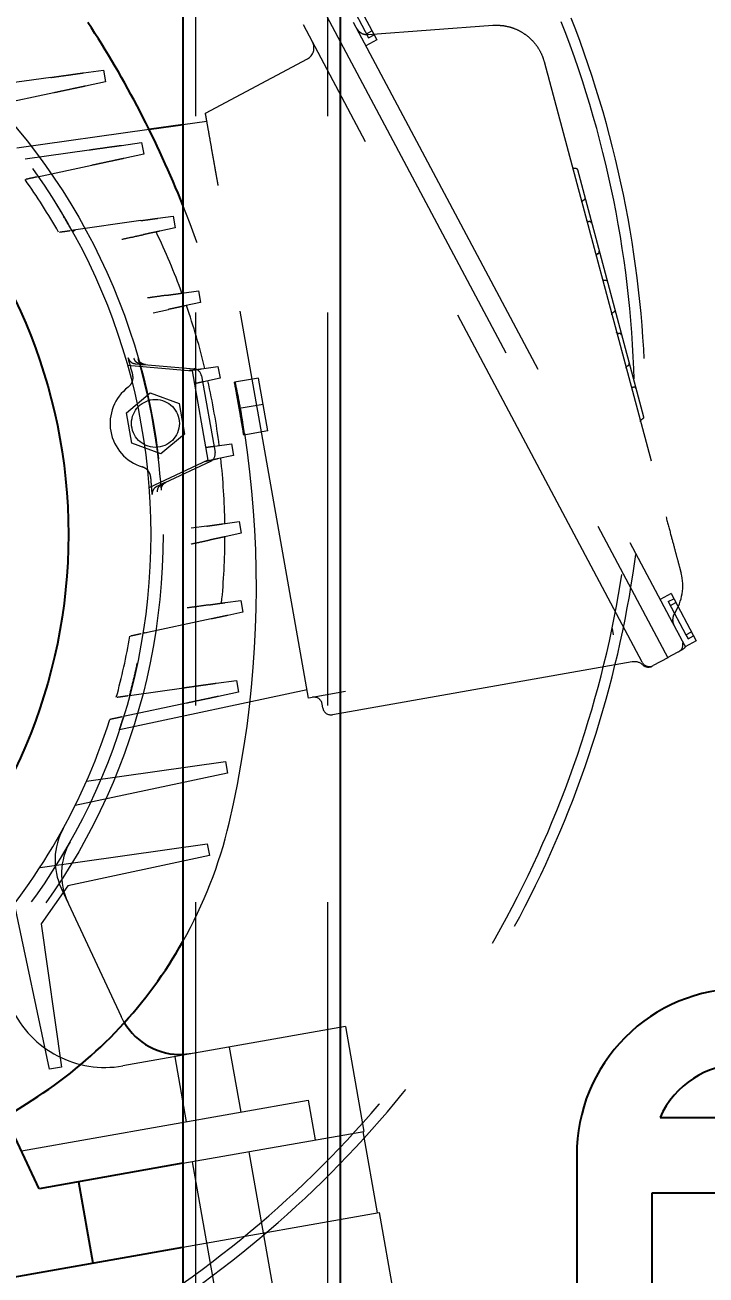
# Model space of a CAD drawing. Header units: millimetres. Extents: x 1293 to 41893, y 1011 to 26911.
# Drawn here: x 8947.2 to 9057.3, y 6809.3 to 7011.4 of the extents above; entities that cross this region are included whole.
import ezdxf

# ---------------------------------------------------------------- set-up
doc = ezdxf.new("R2010")
doc.units = ezdxf.units.MM
doc.header["$LTSCALE"] = 50
doc.linetypes.add('HIDDEN', pattern=[1.905, 1.27, -0.635])
doc.layers.add('CAPA_1', color=7, linetype='Continuous')
doc.styles.add('SLDTEXTSTYLE0', font='TXT', dxfattribs={"width": 0.75})
doc.dimstyles.new('SLDDIMSTYLE0', dxfattribs={"dimtxt": 100, "dimasz": 100, "dimexe": 0, "dimexo": 0.0625, "dimgap": 25, "dimtad": 2, "dimdec": 0, "dimlfac": 1.5, "dimrnd": 1e-09, "dimzin": 12, "dimdsep": 46, "dimtxsty": 'SLDTEXTSTYLE0', "dimsah": 1, "dimcen": 0.09, "dimadec": 0, "dimazin": 3, "dimtfac": 1, "dimtdec": 0, "dimtofl": 0, "dimtmove": 0, "dimatfit": 3, "dimfxl": 1, "dimfrac": 2, "dimtolj": 1, "dimtzin": 12, "dimarcsym": 0})

# ---------------------------------------------------------------- blocks, each defined once
blk = doc.blocks.new('_D_15')
at = {"layer": 'CAPA_1', "transparency": 16777216}
for p, q in [((6530.12, 8742.38), (6530.12, 9415.65)), ((16745.16, 6492), (16745.16, 9415.65)), ((6530.12, 9365.65), (16745.16, 9365.65))]:
    blk.add_line(p, q, dxfattribs=at)
for points in [[(6530.12, 9365.65), (6630.12, 9350.26), (6630.12, 9381.03)], [(16745.16, 9365.65), (16645.16, 9381.03), (16645.16, 9350.26)]]:
    blk.add_solid(points, dxfattribs=at)
at = {"layer": 'CAPA_1', "transparency": 16777216, "insert": (11452.92, 9494.55), "char_height": 100, "attachment_point": 1, "style": 'SLDTEXTSTYLE0'}
blk.add_mtext('15323', dxfattribs=at)

msp = doc.modelspace()

# ---------------------------------------------------------------- linework, layer by layer
at = {"color": 7, "linetype": 'Continuous', "lineweight": 25}
for p, q in [((8972.7458163, 7060.1262403), (8972.7458163, 6289.4929069)), ((8998.1458163, 7060.1262403), (8998.1458163, 6289.4929069)), ((8967.2629836, 6994.5087324), (8972.7458163, 6995.2792943)), ((8949.4875574, 6823.2915951), (8944.0706455, 6834.9082002)), ((9049.8628177, 6834.8156986), (9063.1973997, 6834.8156986)), ((9036.4165054, 6828.7290688), (9036.4165054, 6801.7044326)), ((8972.7458163, 6827.3926536), (8949.4875574, 6823.2915951)), ((8955.8559809, 6824.4145199), (8958.1712899, 6811.2837499)), ((9048.5894883, 6801.7044326), (9048.5894883, 6822.6424391)), ((9048.5894883, 6822.6424391), (9063.1973997, 6822.6424391)), ((8843.1482108, 6791.0020776), (8972.7458163, 6813.8536321))]:
    msp.add_line(p, q, dxfattribs=at)
at = {"color": 1, "linetype": 'HIDDEN', "lineweight": 18}
for p, q in [((8974.7778163, 7060.1262403), (8974.7778163, 6289.4929069)), ((8996.1138163, 7060.1262403), (8996.1138163, 6289.4929069)), ((9000.0077236, 7016.5975621), (9004.0764771, 7008.9453496)), ((8995.1108811, 7014.4468928), (9051.1344876, 6909.0818134)), ((8999.5642559, 7015.301549), (9002.7540496, 7009.3024196)), ((9046.9767352, 6908.3811906), (8992.2050528, 7011.3917431)), ((9000.2762052, 7011.8325128), (9051.8351104, 6914.8643152)), ((9002.4220831, 7009.9267579), (9003.3050307, 7010.3962294)), ((9002.7046453, 7009.8104384), (9022.8283647, 7011.3100044)), ((9004.0764771, 7008.9453496), (9002.3105819, 7008.0064065)), ((9002.7540496, 7009.3024196), (9003.6369972, 7009.7718912)), ((8956.6420228, 7003.6208024), (8959.9019011, 7004.0789484)), ((8959.9019011, 7004.0789484), (8960.2372813, 7002.1769128)), ((8976.3751203, 6997.1349763), (8992.859882, 7005.9000796)), ((8951.4088037, 7002.8853214), (8937.3246019, 7000.9059159)), ((8960.2372813, 7002.1769128), (8957.0173026, 7001.4924852)), ((9031.9972786, 7002.2387223), (9050.8399706, 6931.8535575)), ((8951.8481359, 7000.3937449), (8940.359446, 6997.9517485)), ((8945.8897022, 6991.5049136), (8967.2629836, 6994.5087324)), ((8972.7458163, 6995.2792943), (8976.6066512, 6995.8218992)), ((8962.799209, 6991.9121051), (8966.0590873, 6992.3702512)), ((8966.0590873, 6992.3702512), (8966.3944675, 6990.4682156)), ((8947.2571605, 6989.7278127), (8957.5659899, 6991.1766242)), ((8966.3944675, 6990.4682156), (8963.1744888, 6989.783788)), ((8949.2260619, 6986.8189583), (8958.0053221, 6988.6850477)), ((9036.5028687, 6987.9864645), (9047.191748, 6948.0591267)), ((8993.0453453, 6902.593432), (8978.4444112, 6985.3994439)), ((8965.9463819, 6979.7425805), (8954.6494861, 6978.1549053)), ((8968.6707719, 6980.1254685), (8971.1600658, 6980.475316)), ((8971.1600658, 6980.475316), (8971.495446, 6978.5732804)), ((8954.8698928, 6977.9921944), (8955.337998, 6978.2516694)), ((8971.495446, 6978.5732804), (8968.9840101, 6978.0394582)), ((8972.5891037, 6968.0285639), (8975.2617949, 6968.4041862)), ((8975.2617949, 6968.4041862), (8975.5971751, 6966.5021506)), ((8975.5971751, 6966.5021506), (8973.0054599, 6965.9512645)), ((8967.9081978, 6964.867808), (8970.4045706, 6965.3984284)), ((8963.7578933, 6956.3829382), (8974.2452738, 6955.4654113)), ((8965.0448448, 6956.6167548), (8965.9823659, 6956.5347323)), ((8966.4463108, 6956.4941424), (8974.5391414, 6955.7861115)), ((8974.2256892, 6955.5764809), (8973.7461188, 6955.5090817)), ((8974.2452738, 6955.4654113), (8976.7921137, 6941.0215643)), ((8975.7190658, 6955.7863613), (8978.399468, 6956.1630673)), ((8978.399468, 6956.1630673), (8978.7348482, 6954.2610317)), ((8975.7360107, 6954.6893828), (8977.9275308, 6942.2606546)), ((8978.7348482, 6954.2610317), (8976.0758248, 6953.6958388)), ((8984.9425651, 6954.3053525), (8981.0726021, 6953.6229737)), ((8986.447516, 6945.770352), (8984.9425651, 6954.3053525)), ((8963.5948281, 6948.6814348), (8967.4278864, 6951.8977527)), ((8967.4278864, 6951.8977527), (8972.1298286, 6950.1863857)), ((8972.1298286, 6950.1863857), (8972.9987124, 6945.2587008)), ((8985.6950405, 6950.0378523), (8981.8376268, 6949.3576862)), ((8964.4637119, 6943.75375), (8963.5948281, 6948.6814348)), ((8986.447516, 6945.770352), (8982.577553, 6945.0879731)), ((8969.165654, 6942.042383), (8964.4637119, 6943.75375)), ((8972.9987124, 6945.2587008), (8969.165654, 6942.042383)), ((8977.9070396, 6943.3105038), (8980.5990116, 6943.6888358)), ((8980.5990116, 6943.6888358), (8980.9343918, 6941.7868002)), ((8980.9343918, 6941.7868002), (8978.2867966, 6941.2240364)), ((8976.7921137, 6941.0215643), (8967.2510123, 6936.5724756)), ((8977.1779448, 6940.8207133), (8969.8153325, 6937.3874708)), ((8976.3379976, 6940.8098064), (8976.8116983, 6940.9104946)), ((8969.3932495, 6937.1906502), (8968.5403212, 6936.7929233)), ((8976.5803252, 6930.3739835), (8974.0530193, 6930.0187938)), ((8979.2134428, 6930.744044), (8981.8372726, 6931.1127993)), ((8982.1726528, 6929.2107637), (8979.5326742, 6928.6496189)), ((8981.8372726, 6931.1127993), (8982.1726528, 6929.2107637)), ((9051.6495955, 6919.4733269), (9049.8837003, 6918.5343838)), ((9051.6495955, 6919.4733269), (9055.718349, 6911.8211144)), ((8979.5689218, 6918.0094408), (8982.1114775, 6918.3667737)), ((8982.1114775, 6918.3667737), (8982.4468577, 6916.4647381)), ((9051.2061278, 6918.1773138), (9052.0890754, 6918.6467853)), ((9051.2061278, 6918.1773138), (9054.063955, 6912.8025227)), ((9051.5380944, 6917.5529756), (9052.421042, 6918.0224471)), ((8977.2969872, 6915.3700993), (8966.2574666, 6913.0235768)), ((8982.4468577, 6916.4647381), (8979.9880318, 6915.9420985)), ((8966.2898248, 6913.2265418), (8966.8184455, 6913.1428165)), ((9042.3497452, 6912.8231842), (9042.1702366, 6913.841228)), ((9054.063955, 6912.8025227), (9054.9469026, 6913.2719942)), ((9055.718349, 6911.8211144), (9053.9524539, 6910.8821713)), ((9054.063955, 6912.8025227), (9054.3959215, 6912.1781844)), ((9054.3959215, 6912.1781844), (9055.2788691, 6912.647656)), ((9051.1344876, 6909.0818134), (9048.7799607, 6907.8298892)), ((9053.425198, 6910.3753104), (9051.1031895, 6909.1406766)), ((9045.3818772, 6908.4370192), (8996.9068651, 6899.8895667)), ((8978.1265549, 6904.9864075), (8981.3864331, 6905.4445535)), ((8981.3864331, 6905.4445535), (8981.7218133, 6903.5425179)), ((8992.8138144, 6903.906509), (8962.4728281, 6897.4573332)), ((8964.1274198, 6903.0189574), (8972.8933357, 6904.2509265)), ((8981.7218133, 6903.5425179), (8978.5018346, 6902.8580903)), ((8999.0047697, 6903.6442393), (8993.0453453, 6902.593432)), ((8973.3326679, 6901.75935), (8963.1500143, 6899.5949602)), ((8995.3622572, 6900.9711128), (8995.2464917, 6901.6276513)), ((8961.0353147, 6899.1454669), (8960.907585, 6899.1183171)), ((8957.1611423, 6889.1817914), (8979.605181, 6892.3360954)), ((8979.605181, 6892.3360954), (8979.9405612, 6890.4340598)), ((8979.9405612, 6890.4340598), (8955.302614, 6885.1971024)), ((8949.6384836, 6875.225597), (8976.6828661, 6879.0264371)), ((8976.6828661, 6879.0264371), (8977.0182463, 6877.1244015)), ((8977.0182463, 6877.1244015), (8954.155912, 6872.2648624)), ((8954.155912, 6872.2648624), (8949.8404194, 6866.1017002)), ((8953.0653024, 6871.8641908), (8962.7379089, 6851.1212191)), ((8951.1912896, 6842.6206929), (8945.5131874, 6869.3340634)), ((8949.8404194, 6866.1017002), (8953.0933251, 6842.9560731)), ((8963.2659422, 6850.1289754), (8962.7379089, 6851.1212191)), ((8999.0238889, 6849.4915245), (8963.0345326, 6843.14563)), ((8999.0238889, 6849.4915245), (9002.0106376, 6832.5528312)), ((8971.4164449, 6844.6235873), (8973.2686922, 6834.1189713)), ((8974.2574392, 6845.1245312), (8972.7458163, 6844.9679207)), ((8982.1319619, 6835.6818049), (8980.2797147, 6846.1864209)), ((8953.0933251, 6842.9560731), (8951.1912896, 6842.6206929)), ((8946.6290502, 6829.4216836), (8992.9976741, 6837.5977231)), ((8992.9976741, 6837.5977231), (8994.1321756, 6831.1636458)), ((8972.7458163, 6827.3926536), (9002.0106376, 6832.5528312)), ((9001.813676, 6832.5181016), (9004.1289851, 6819.3873315)), ((8988.0612161, 6803.0151288), (8983.430598, 6829.2766689)), ((8974.239059, 6827.6559526), (8978.869677, 6801.3944125)), ((8972.7458163, 6813.8536321), (9004.4572543, 6819.4452142)), ((9004.4572543, 6819.4452142), (9006.7725634, 6806.3144442))]:
    msp.add_line(p, q, dxfattribs=at)
for centre, radius in [((8866.5333024, 6929.0264228), 103), ((8866.5333024, 6929.0264228), 101), ((8968.2967702, 6946.9700678), 3.8666667)]:
    msp.add_circle(centre, radius, dxfattribs=at)
at = {"color": 7, "linetype": 'Continuous', "lineweight": 25}
msp.add_circle((8866.5333024, 6929.0264228), 87.6905989, dxfattribs=at)
at = {"color": 1, "linetype": 'HIDDEN', "lineweight": 18}
for centre, radius, start, end in [((8873.0231694, 6948.9528328), 174.4617155, 300.232667295, 21.340041849), ((8872.9663865, 6949.0650934), 172.7699347, 298.525767692, 21.322999933), ((8991.9209389, 7007.6659748), 2, 298, 28), ((8866.5333024, 6929.0264228), 99, 29.564296751, 35.412106592), ((8817.9494533, 6920.4597794), 166.6666667, 346.783824005, 21.754846106), ((8866.5333024, 6929.0264228), 113, 20.191055855, 25.636636743), ((8866.5333024, 6929.0264228), 113, 13.741102563, 19.107241488), ((8866.5333024, 6929.0264228), 101.4415231, 14.795544297, 16.343852126), ((8866.5333024, 6929.0264228), 102.9650854, 3.983831584, 16.016175726), ((8974.4229337, 6954.4578519), 1.3333333, 10, 85), ((8866.5333024, 6929.0264228), 113, 7.312860556, 12.687119049), ((8968.2967702, 6946.9700678), 7.3331319, 127.041691513, 252.958308487), ((8976.6144538, 6942.0291237), 1.3333333, 295, 10), ((8866.5333024, 6929.0264228), 113, 0.892758512, 6.258897437), ((8866.5333024, 6929.0264228), 101.4415231, 3.656147874, 5.204455703), ((8866.5333024, 6929.0264228), 113, 354.363363257, 359.808944145), ((9045.5425125, 6920.7061526), 8, 326.773333217, 14.987125926), ((8866.5333024, 6929.0264228), 99, 344.587893408, 350.435703249), ((9052.2431226, 6911.2568832), 1.3333333, 298, 10), ((9045.7291736, 6906.4674037), 2, 47.343062845, 100), ((9048.1539986, 6909.0071527), 1.3333333, 208, 298), ((9047.987864, 6908.9188174), 1.3333333, 227.343062845, 298), ((8993.9334147, 6901.3961204), 1.3333333, 10, 100), ((8996.6753342, 6901.2026437), 1.3333333, 190, 280), ((8866.5333024, 6929.0264228), 99, 316.277583081, 342.416079555), ((8962.7325855, 6876.3721189), 10.6666667, 151.306079012, 205), ((8909.4598064, 6898.9689611), 72.6666667, 330.564372863, 346.783824005), ((8963.7764188, 6874.1336112), 10.6666667, 150.555686524, 205), ((8960.1403963, 6859.5590925), 16.6666667, 205, 280)]:
    msp.add_arc(centre, radius, start, end, dxfattribs=at)
at = {"color": 7, "linetype": 'Continuous', "lineweight": 25}
for centre, radius, start, end in [((8817.9494533, 6920.4597794), 166.6666667, 21.75485063, 33.216175995), ((8909.4598064, 6898.9689611), 72.6666667, 303.216175995, 330.564372863), ((9063.1973997, 6828.8508014), 26.7811711, 90, 180.260436258), ((8972.405192, 6855.6291473), 10.6666667, 211.040317277, 271.829967694), ((9063.1973997, 6828.8508014), 14.6079115, 90, 155.899819674), ((8857.966659, 6977.6102719), 166.6666667, 256.783824005, 303.216175995)]:
    msp.add_arc(centre, radius, start, end, dxfattribs=at)
at = {"color": 1, "linetype": 'HIDDEN', "lineweight": 18}
for points in [[(9000.7901275, 7010.8659654), (9000.8949298, 7010.7032254), (9001.1045344, 7010.3777452), (9001.5784739, 7010.0318279), (9002.1239707, 7009.8157015), (9002.5110871, 7009.8121928), (9002.7046453, 7009.8104384)], [(9022.8283647, 7011.3100044), (9023.2900044, 7011.3212573), (9024.2132836, 7011.3437629), (9025.5793498, 7011.074688), (9026.8798835, 7010.5917091), (9028.0772917, 7009.8874593), (9029.1369213, 7008.9891613), (9030.0216473, 7007.9205564), (9030.7260315, 7006.7195646), (9031.0091618, 7005.8404809), (9031.150727, 7005.400939)], [(9052.2345874, 6916.3225316), (9052.1484322, 6916.1659142), (9051.9761216, 6915.8526794), (9051.8887185, 6915.3187744), (9051.9271216, 6914.7791271), (9052.0701812, 6914.4514979), (9052.141711, 6914.2876833)], [(9051.8351104, 6914.8643152), (9051.9719285, 6914.6069977), (9052.2455648, 6914.0923627), (9052.6436657, 6913.3436438), (9053.0122099, 6912.650513), (9053.3364533, 6912.0406998), (9053.603738, 6911.5380105), (9053.8012686, 6911.1665094), (9053.9285406, 6910.9271456), (9053.9444828, 6910.8971628), (9053.9524539, 6910.8821713)], [(9053.9520125, 6910.8830014), (9053.8819747, 6910.7799415), (9053.7418989, 6910.5738219), (9053.530765, 6910.4414809), (9053.425198, 6910.3753104)]]:
    msp.add_open_spline(points, degree=3, dxfattribs=at)
for points, knots in [([(9031.150727, 7005.400939), (9031.1544319, 7005.3870998), (9031.1610433, 7005.3624036), (9031.2017174, 7005.2104691), (9031.2195986, 7005.1436756)], [0, 0, 0, 0, 0.5603792621, 1, 1, 1, 1]), ([(9031.2195986, 7005.1436756), (9031.2628307, 7004.9821859), (9031.351251, 7004.6518999), (9031.5594139, 7003.8743263), (9031.7812519, 7003.0456706), (9031.9261226, 7002.5045191), (9031.9972786, 7002.2387223)], [0, 0, 0, 0, 0.2731996895, 0.5587602384, 0.7832767732, 1, 1, 1, 1]), ([(8951.4088037, 7002.8853214), (8951.8583502, 7002.9485011), (8952.7856609, 7003.0788261), (8954.1110863, 7003.2651025), (8955.3247675, 7003.4356742), (8956.2714229, 7003.568718), (8956.5211761, 7003.6038185), (8956.6420228, 7003.6208024)], [0, 0, 0, 0, 0.1785607693, 0.3683295918, 0.5630137686, 0.7885577054, 1, 1, 1, 1]), ([(8957.0173026, 7001.4924852), (8956.9227705, 7001.4723918), (8956.7277534, 7001.4309397), (8955.9912092, 7001.2743824), (8954.8918209, 7001.0407001), (8953.4629972, 7000.7369943), (8952.3747633, 7000.505683), (8951.8481359, 7000.3937449)], [0, 0, 0, 0, 0.17846123522, 0.368160733, 0.56283315679, 0.78844250282, 1, 1, 1, 1]), ([(8978.4444112, 6985.3994439), (8978.3026117, 6986.2036293), (8978.0104357, 6987.8606415), (8977.580417, 6990.2993989), (8977.1762771, 6992.59139), (8976.8263668, 6994.5758298), (8976.5656227, 6996.0545835), (8976.4039752, 6996.971332), (8976.3845127, 6997.0817092), (8976.3751203, 6997.1349763)], [0, 0, 0, 0, 0.1342139828, 0.2765459413, 0.4235484258, 0.5711707234, 0.7221794456, 0.8659261984, 1, 1, 1, 1]), ([(8957.5659899, 6991.1766242), (8958.0155365, 6991.2398038), (8958.9428471, 6991.3701288), (8960.2682725, 6991.5564052), (8961.4819538, 6991.726977), (8962.4286091, 6991.8600207), (8962.6783623, 6991.8951212), (8962.799209, 6991.9121051)], [0, 0, 0, 0, 0.1785607693, 0.3683295918, 0.5630137686, 0.7885577054, 1, 1, 1, 1]), ([(8963.1744888, 6989.783788), (8963.0799567, 6989.7636946), (8962.8849396, 6989.7222424), (8962.1483955, 6989.5656851), (8961.0490071, 6989.3320029), (8959.6201835, 6989.0282971), (8958.5319495, 6988.7969858), (8958.0053221, 6988.6850477)], [0, 0, 0, 0, 0.17846123522, 0.368160733, 0.56283315679, 0.78844250282, 1, 1, 1, 1]), ([(9035.6864781, 6988.4580526), (9035.702661, 6988.416713), (9035.7348224, 6988.334556), (9035.8282712, 6988.2559499), (9035.9221102, 6988.219639), (9035.994858, 6988.2079038), (9036.0434221, 6988.2133922), (9036.0663555, 6988.2159839)], [0, 0, 0, 0, 0.3085299524, 0.6131640974, 0.7566459529, 0.885081107, 1, 1, 1, 1]), ([(9036.0663555, 6988.2159839), (9036.0716761, 6988.2169889), (9036.0811696, 6988.2187822), (9036.0905501, 6988.221197), (9036.0946734, 6988.2222585)], [0, 0, 0, 0, 0.5604370799, 1, 1, 1, 1]), ([(9036.0946734, 6988.2222585), (9036.0999262, 6988.2235961), (9036.1093143, 6988.2259866), (9036.118809, 6988.2277544), (9036.1229914, 6988.2285331)], [0, 0, 0, 0, 0.5595073742, 1, 1, 1, 1]), ([(9036.1229914, 6988.2285331), (9036.1526707, 6988.231315), (9036.2165974, 6988.2373069), (9036.3084917, 6988.2125708), (9036.4324034, 6988.1424266), (9036.4735276, 6988.0514057), (9036.5028687, 6987.9864645)], [0, 0, 0, 0, 0.1486428929, 0.3201629685, 0.5149524084, 1, 1, 1, 1]), ([(8949.1018478, 6986.7925558), (8948.7915217, 6986.7265939), (8948.2048486, 6986.6018927), (8947.616856, 6986.476911), (8947.3398874, 6986.4180396)], [0, 0, 0, 0, 0.528959137, 1, 1, 1, 1]), ([(8954.7700679, 6978.171852), (8954.3271735, 6978.9546869), (8953.5362873, 6980.3526121), (8952.6959402, 6981.7213001), (8952.3261855, 6982.3235261)], [0, 0, 0, 0, 0.5599976435, 1, 1, 1, 1]), ([(9037.4842277, 6983.0317046), (9037.4547954, 6983.0210878), (9037.3913947, 6982.9982179), (9037.3144887, 6982.9307764), (9037.2569956, 6982.8397775), (9037.2299773, 6982.7320241), (9037.2423265, 6982.6594171), (9037.2484337, 6982.6235093)], [0, 0, 0, 0, 0.14675418489, 0.31612574581, 0.51024776164, 0.75779325401, 1, 1, 1, 1]), ([(9037.7200218, 6983.4398999), (9037.7267634, 6983.3936271), (9037.7401572, 6983.3016962), (9037.6918996, 6983.180853), (9037.6199146, 6983.1010308), (9037.5556718, 6983.0558661), (9037.5071605, 6983.0394602), (9037.4842277, 6983.0317046)], [0, 0, 0, 0, 0.31012021737, 0.61612079744, 0.75889571436, 0.88602239309, 1, 1, 1, 1]), ([(8965.9463819, 6979.7425805), (8966.2970319, 6979.7918611), (8966.9994161, 6979.8905748), (8967.811871, 6980.0047579), (8968.4152477, 6980.089557), (8968.5855166, 6980.1134867), (8968.6707719, 6980.1254685)], [0, 0, 0, 0, 0.2494209951, 0.4996131959, 0.7494510715, 1, 1, 1, 1]), ([(9038.4082986, 6979.5799219), (9038.3774985, 6979.574414), (9038.3111516, 6979.5625494), (9038.2108373, 6979.5825475), (9038.1155699, 6979.6326512), (9038.0383306, 6979.7124939), (9038.0127528, 6979.7815595), (9038.0001033, 6979.8157159)], [0, 0, 0, 0, 0.1467541849, 0.3161257458, 0.5102477616, 0.757793254, 1, 1, 1, 1]), ([(8952.7646849, 6977.8900138), (8953.1168394, 6977.9395059), (8953.7039729, 6978.0220221), (8954.2900082, 6978.104384), (8954.5245477, 6978.1373464)], [0, 0, 0, 0, 0.59978601565, 1, 1, 1, 1]), ([(8968.9840101, 6978.0394582), (8968.9002249, 6978.0216491), (8968.7323987, 6977.9859766), (8968.1400338, 6977.8600655), (8967.3418195, 6977.6903998), (8966.651346, 6977.5436352), (8966.3052504, 6977.4700703)], [0, 0, 0, 0, 0.2494385377, 0.4996390243, 0.7491971099, 1, 1, 1, 1]), ([(9038.8164939, 6979.3441279), (9038.7992155, 6979.3875799), (9038.7648882, 6979.4739067), (9038.6627104, 6979.5544771), (9038.5604734, 6979.5876587), (9038.4822583, 6979.5946862), (9038.4320389, 6979.5846611), (9038.4082986, 6979.5799219)], [0, 0, 0, 0, 0.3101202174, 0.6161207974, 0.7588957144, 0.8860223931, 1, 1, 1, 1]), ([(8962.8894411, 6976.7440176), (8963.5271662, 6976.8795702), (8964.6659609, 6977.1216285), (8965.8043564, 6977.363602), (8966.3052504, 6977.4700703)], [0, 0, 0, 0, 0.5600000323, 1, 1, 1, 1]), ([(9039.7978529, 6974.389368), (9039.7684206, 6974.3787511), (9039.7050198, 6974.3558812), (9039.6281138, 6974.2884398), (9039.5706208, 6974.1974408), (9039.5436025, 6974.0896875), (9039.5559516, 6974.0170804), (9039.5620589, 6973.9811727)], [0, 0, 0, 0, 0.1467541849, 0.3161257458, 0.5102477616, 0.757793254, 1, 1, 1, 1]), ([(9039.7978529, 6974.389368), (9039.8272852, 6974.3999848), (9039.890686, 6974.4228547), (9039.967592, 6974.4902962), (9040.025085, 6974.5812951), (9040.0521033, 6974.6890485), (9040.0397542, 6974.7616555), (9040.0336469, 6974.7975633)], [0, 0, 0, 0, 0.1467541849, 0.3161257458, 0.5102477616, 0.757793254, 1, 1, 1, 1]), ([(9040.5309541, 6970.3619527), (9040.5482325, 6970.3185007), (9040.5825598, 6970.2321739), (9040.6847375, 6970.1516034), (9040.7869746, 6970.1184219), (9040.8651896, 6970.1113944), (9040.9154091, 6970.1214195), (9040.9391494, 6970.1261587)], [0, 0, 0, 0, 0.31012021737, 0.61612079743, 0.75889571436, 0.88602239309, 1, 1, 1, 1]), ([(9040.9391494, 6970.1261587), (9040.9699494, 6970.1316665), (9041.0362964, 6970.1435311), (9041.1366107, 6970.123533), (9041.2318781, 6970.0734294), (9041.3091174, 6969.9935866), (9041.3346952, 6969.924521), (9041.3473447, 6969.8903646)], [0, 0, 0, 0, 0.1467541849, 0.3161257458, 0.5102477616, 0.757793254, 1, 1, 1, 1]), ([(8970.0292554, 6967.6688007), (8969.4703897, 6967.5902573), (8968.4724152, 6967.4500011), (8967.4741946, 6967.3097103), (8967.0349775, 6967.2479824)], [0, 0, 0, 0, 0.5599999862, 1, 1, 1, 1]), ([(8970.0292554, 6967.6688007), (8970.368603, 6967.7164929), (8971.0483546, 6967.8120258), (8971.8353892, 6967.9226363), (8972.4214236, 6968.004998), (8972.5873251, 6968.028314), (8972.6704604, 6968.0399979)], [0, 0, 0, 0, 0.24941475797, 0.49960579793, 0.74924654584, 1, 1, 1, 1]), ([(8973.0054599, 6965.9512645), (8972.9238973, 6965.9339279), (8972.7605184, 6965.8992006), (8972.1848951, 6965.7768481), (8971.4099626, 6965.6121311), (8970.7403117, 6965.4697924), (8970.4045706, 6965.3984284)], [0, 0, 0, 0, 0.2494195303, 0.4996154343, 0.7491235544, 1, 1, 1, 1]), ([(9042.0929096, 6964.5274094), (9042.086168, 6964.5736822), (9042.0727742, 6964.6656131), (9042.1210319, 6964.7864564), (9042.1930169, 6964.8662786), (9042.2572596, 6964.9114432), (9042.3057709, 6964.9278492), (9042.3287037, 6964.9356047)], [0, 0, 0, 0, 0.3101202174, 0.6161207974, 0.7588957144, 0.8860223931, 1, 1, 1, 1]), ([(9042.5644977, 6965.3438), (9042.5712393, 6965.2975273), (9042.5846331, 6965.2055964), (9042.5363755, 6965.0847531), (9042.4643905, 6965.0049309), (9042.4001477, 6964.9597662), (9042.3516365, 6964.9433603), (9042.3287037, 6964.9356047)], [0, 0, 0, 0, 0.3101202174, 0.6161207974, 0.7588957144, 0.8860223931, 1, 1, 1, 1]), ([(9043.2527745, 6961.483822), (9043.2219745, 6961.4783141), (9043.1556275, 6961.4664495), (9043.0553132, 6961.4864476), (9042.9600458, 6961.5365513), (9042.8828065, 6961.6163941), (9042.8572287, 6961.6854597), (9042.8445792, 6961.719616)], [0, 0, 0, 0, 0.1467541849, 0.3161257458, 0.5102477616, 0.757793254, 1, 1, 1, 1]), ([(9043.6609698, 6961.248028), (9043.6436914, 6961.29148), (9043.6093641, 6961.3778068), (9043.5071863, 6961.4583772), (9043.4049493, 6961.4915588), (9043.3267343, 6961.4985863), (9043.2765148, 6961.4885612), (9043.2527745, 6961.483822)], [0, 0, 0, 0, 0.3101202174, 0.6161207974, 0.7588957144, 0.8860223931, 1, 1, 1, 1]), ([(8963.8755937, 6957.5721919), (8963.9243429, 6957.4473272), (8964.0218743, 6957.1975129), (8964.3005244, 6956.9010033), (8964.6471097, 6956.6865296), (8964.9120621, 6956.6400489), (8965.0448448, 6956.6167548)], [0, 0, 0, 0, 0.2495284713, 0.4992266649, 0.749033913, 1, 1, 1, 1]), ([(8965.9823659, 6956.5347323), (8965.8506903, 6956.5579201), (8965.587339, 6956.6042955), (8965.2630738, 6956.8073704), (8964.9808306, 6957.0966153), (8964.8812252, 6957.3466715), (8964.8227463, 6957.4934808)], [0, 0, 0, 0, 0.2500435334, 0.5000870668, 0.7064984135, 1, 1, 1, 1]), ([(8966.6675893, 6956.4747831), (8966.5354255, 6956.4980156), (8966.2710195, 6956.5444944), (8965.9251065, 6956.7595704), (8965.6466873, 6957.0579971), (8965.5500924, 6957.3093874), (8965.5016822, 6957.4353759)], [0, 0, 0, 0, 0.2495441754, 0.4992363019, 0.7490338514, 1, 1, 1, 1]), ([(8965.9823659, 6956.5347323), (8966.1238472, 6956.5223543), (8966.3772065, 6956.5001883), (8966.4251431, 6956.4959943), (8966.4463108, 6956.4941424)], [0, 0, 0, 0, 0.5584214634, 1, 1, 1, 1]), ([(8974.2256892, 6955.5764809), (8974.5966238, 6955.6286124), (8975.3383056, 6955.732849), (8975.5921671, 6955.7685269), (8975.7190658, 6955.7863613)], [0, 0, 0, 0, 0.5001262989, 1, 1, 1, 1]), ([(8974.2452738, 6955.4654113), (8974.241618, 6955.4861445), (8974.2350897, 6955.523168), (8974.2285616, 6955.5601909), (8974.2256892, 6955.5764809)], [0, 0, 0, 0, 0.5599996051, 1, 1, 1, 1]), ([(9044.4065348, 6955.8850728), (9044.3997931, 6955.9313456), (9044.3863994, 6956.0232765), (9044.434657, 6956.1441197), (9044.506642, 6956.2239419), (9044.5708848, 6956.2691066), (9044.619396, 6956.2855125), (9044.6423288, 6956.2932681)], [0, 0, 0, 0, 0.3101202174, 0.6161207974, 0.7588957144, 0.8860223931, 1, 1, 1, 1]), ([(9044.6423288, 6956.2932681), (9044.6717612, 6956.3038849), (9044.7351619, 6956.3267548), (9044.8120679, 6956.3941963), (9044.869561, 6956.4851952), (9044.8965792, 6956.5929486), (9044.8842301, 6956.6655556), (9044.8781228, 6956.7014634)], [0, 0, 0, 0, 0.14675418488, 0.31612574581, 0.51024776164, 0.75779325401, 1, 1, 1, 1]), ([(8963.879321, 6952.8233545), (8964.0265312, 6952.9554115), (8964.3210592, 6953.2196219), (8964.5902895, 6953.7559251), (8964.7134187, 6954.3445791), (8964.6454241, 6954.7356502), (8964.6113544, 6954.9316024)], [0, 0, 0, 0, 0.2495338554, 0.4992500372, 0.749091595, 1, 1, 1, 1]), ([(8976.0758248, 6953.6958388), (8975.9513947, 6953.6693904), (8975.7022145, 6953.6164255), (8974.975819, 6953.4620254), (8974.6121547, 6953.3847262)], [0, 0, 0, 0, 0.4993578047, 1, 1, 1, 1]), ([(8981.8376268, 6949.3576862), (8981.7022844, 6950.1552148), (8981.4606028, 6951.5793655), (8981.1911573, 6952.9985408), (8981.0726021, 6953.6229737)], [0, 0, 0, 0, 0.5600029856, 1, 1, 1, 1]), ([(8981.1586443, 6953.6381452), (8981.3249338, 6952.8462542), (8981.6218887, 6951.4321179), (8981.8911661, 6950.0126224), (8982.0096529, 6949.388019)], [0, 0, 0, 0, 0.5599821245, 1, 1, 1, 1]), ([(9045.1582044, 6953.0772793), (9045.1754828, 6953.0338273), (9045.2098101, 6952.9475005), (9045.3119878, 6952.8669301), (9045.4142249, 6952.8337485), (9045.4924399, 6952.826721), (9045.5426594, 6952.8367461), (9045.5663997, 6952.8414853)], [0, 0, 0, 0, 0.3101202174, 0.6161207974, 0.7588957144, 0.8860223931, 1, 1, 1, 1]), ([(9045.974595, 6952.6056913), (9045.9573166, 6952.6491433), (9045.9229893, 6952.7354701), (9045.8208115, 6952.8160406), (9045.7185745, 6952.8492221), (9045.6403594, 6952.8562496), (9045.59014, 6952.8462245), (9045.5663997, 6952.8414853)], [0, 0, 0, 0, 0.31012021737, 0.61612079743, 0.75889571436, 0.88602239309, 1, 1, 1, 1]), ([(8982.577553, 6945.0879731), (8982.4469026, 6945.8862882), (8982.2135976, 6947.3118553), (8981.9525071, 6948.7325695), (8981.8376268, 6949.3576862)], [0, 0, 0, 0, 0.5599982676, 1, 1, 1, 1]), ([(8982.0096529, 6949.388019), (8982.1392117, 6948.5893306), (8982.3705588, 6947.1631501), (8982.574059, 6945.7325718), (8982.6635952, 6945.1031447)], [0, 0, 0, 0, 0.56001912574, 1, 1, 1, 1]), ([(9046.72016, 6947.2427361), (9046.7134183, 6947.2890089), (9046.7000245, 6947.3809398), (9046.7482822, 6947.501783), (9046.8202672, 6947.5816053), (9046.8845099, 6947.6267699), (9046.9330212, 6947.6431758), (9046.955954, 6947.6509314)], [0, 0, 0, 0, 0.3101202174, 0.6161207974, 0.7588957144, 0.8860223931, 1, 1, 1, 1]), ([(9047.191748, 6948.0591267), (9047.1984897, 6948.0128539), (9047.2118834, 6947.920923), (9047.1636258, 6947.8000798), (9047.0916408, 6947.7202576), (9047.027398, 6947.6750929), (9046.9788868, 6947.658687), (9046.955954, 6947.6509314)], [0, 0, 0, 0, 0.3101202174, 0.6161207974, 0.7588957144, 0.8860223931, 1, 1, 1, 1]), ([(8976.4252328, 6943.1022494), (8976.7927733, 6943.1539039), (8977.5282839, 6943.2572731), (8977.7807385, 6943.2927533), (8977.9070396, 6943.3105038)], [0, 0, 0, 0, 0.499707987, 1, 1, 1, 1]), ([(8967.5566173, 6938.228186), (8967.5218999, 6938.4228865), (8967.4524381, 6938.8124393), (8967.1369205, 6939.3230537), (8966.7003914, 6939.7364986), (8966.332177, 6939.8846723), (8966.1476677, 6939.9589209)], [0, 0, 0, 0, 0.24951687725, 0.49922822284, 0.7490673409, 1, 1, 1, 1]), ([(8976.8116983, 6940.9104946), (8976.8080425, 6940.9312275), (8976.8015144, 6940.9682504), (8976.7949862, 6941.0052739), (8976.7921137, 6941.0215643)], [0, 0, 0, 0, 0.5600003923, 1, 1, 1, 1]), ([(8978.2867966, 6941.2240364), (8978.1616056, 6941.1974263), (8977.9109393, 6941.1441455), (8977.1783891, 6940.9884371), (8976.8116983, 6940.9104946)], [0, 0, 0, 0, 0.4994325985, 1, 1, 1, 1]), ([(8969.2495928, 6936.1799186), (8969.2519148, 6936.3140896), (8969.2565602, 6936.5825119), (8969.4151226, 6936.9577186), (8969.6665228, 6937.279223), (8969.899756, 6937.4138657), (8970.016645, 6937.4813443)], [0, 0, 0, 0, 0.2495427743, 0.4992348196, 0.7490324272, 1, 1, 1, 1]), ([(8969.8153325, 6937.3874708), (8969.7862277, 6937.373899), (8969.734088, 6937.3495859), (8969.4976888, 6937.2393511), (8969.3932495, 6937.1906502)], [0, 0, 0, 0, 0.5582078761, 1, 1, 1, 1]), ([(8968.5403212, 6936.7929233), (8968.4241537, 6936.7260617), (8968.1917465, 6936.592297), (8967.9393335, 6936.2733016), (8967.7779049, 6935.8989279), (8967.7715486, 6935.6299791), (8967.7683633, 6935.4951987)], [0, 0, 0, 0, 0.2495448474, 0.499245137, 0.7490528488, 1, 1, 1, 1]), ([(8968.6314748, 6935.8931082), (8968.6362142, 6936.0510557), (8968.644287, 6936.3200984), (8968.8105782, 6936.6884349), (8969.0458377, 6936.9901751), (8969.2774455, 6937.1238252), (8969.3932495, 6937.1906502)], [0, 0, 0, 0, 0.2934850676, 0.4999129994, 0.7499564997, 1, 1, 1, 1]), ([(9050.8399706, 6931.8535575), (9051.1033092, 6930.8698801), (9051.5735608, 6929.1132981), (9052.0433207, 6927.3585527), (9052.2500173, 6926.5864562)], [0, 0, 0, 0, 0.5599951773, 1, 1, 1, 1]), ([(8976.5803252, 6930.3739835), (8976.9183039, 6930.4214833), (8977.5953195, 6930.5166316), (8978.3793513, 6930.6268201), (8978.9643037, 6930.7090298), (8979.1302519, 6930.7323523), (8979.2134428, 6930.744044)], [0, 0, 0, 0, 0.24941285748, 0.4996065727, 0.74914981507, 1, 1, 1, 1]), ([(8974.0465281, 6927.4835026), (8974.5986841, 6927.6008669), (8975.5846768, 6927.8104462), (8976.5704272, 6928.0199739), (8977.0041573, 6928.1121661)], [0, 0, 0, 0, 0.560000014, 1, 1, 1, 1]), ([(8979.6130351, 6928.6667002), (8979.5314791, 6928.6493649), (8979.3681186, 6928.6146415), (8978.7913346, 6928.4920423), (8978.0135248, 6928.3267138), (8977.3411858, 6928.1838037), (8977.0041573, 6928.1121661)], [0, 0, 0, 0, 0.2494368018, 0.4996337991, 0.7491775828, 1, 1, 1, 1]), ([(9052.2500173, 6926.5864562), (9052.3955731, 6926.0427455), (9052.6866343, 6924.9555129), (9053.0252748, 6923.6905522), (9053.2328418, 6922.9152043), (9053.2578796, 6922.8216779), (9053.2703843, 6922.7749679)], [0, 0, 0, 0, 0.2800339115, 0.5599705898, 0.7802354022, 1, 1, 1, 1]), ([(8976.8569689, 6917.6283007), (8976.2115594, 6917.5375943), (8975.0590424, 6917.3756186), (8973.9061196, 6917.2135858), (8973.3988335, 6917.1422914)], [0, 0, 0, 0, 0.5599999686, 1, 1, 1, 1]), ([(8976.8569689, 6917.6283007), (8977.20547, 6917.6772793), (8977.903562, 6917.7753897), (8978.7112994, 6917.8889098), (8979.3131176, 6917.9734899), (8979.483541, 6917.9974413), (8979.5689218, 6918.0094408)], [0, 0, 0, 0, 0.249412668, 0.4996054554, 0.7493061245, 1, 1, 1, 1]), ([(8979.9880318, 6915.9420985), (8979.9042936, 6915.9242994), (8979.7365709, 6915.8886489), (8979.1425, 6915.7623752), (8978.3397556, 6915.5917466), (8977.6450842, 6915.4440896), (8977.2969872, 6915.3700993)], [0, 0, 0, 0, 0.2494693848, 0.4996725248, 0.7492878837, 1, 1, 1, 1]), ([(8966.0150767, 6912.9720552), (8965.7089407, 6912.906984), (8965.1299913, 6912.7839245), (8964.5499545, 6912.6606339), (8964.2766286, 6912.6025367)], [0, 0, 0, 0, 0.5287785116, 1, 1, 1, 1]), ([(8964.1274198, 6903.0189574), (8964.345116, 6903.8556208), (8964.7819703, 6905.5345656), (8965.1808282, 6907.3670928), (8965.3809244, 6908.2864223)], [0, 0, 0, 0, 0.4983269768, 1, 1, 1, 1]), ([(8972.8933357, 6904.2509265), (8973.3428823, 6904.3141061), (8974.2701929, 6904.4444312), (8975.5956183, 6904.6307075), (8976.8092996, 6904.8012793), (8977.7559549, 6904.9343231), (8978.0057081, 6904.9694236), (8978.1265549, 6904.9864075)], [0, 0, 0, 0, 0.1785607693, 0.3683295918, 0.5630137686, 0.7885577054, 1, 1, 1, 1]), ([(8962.0957431, 6902.7334238), (8962.4525857, 6902.7835748), (8963.0477578, 6902.8672208), (8963.6415973, 6902.9506795), (8963.8793931, 6902.9840995)], [0, 0, 0, 0, 0.5995622424, 1, 1, 1, 1]), ([(8978.5018346, 6902.8580903), (8978.4073025, 6902.8379969), (8978.2122855, 6902.7965447), (8977.4757413, 6902.6399874), (8976.3763529, 6902.4063052), (8974.9475293, 6902.1025994), (8973.8592953, 6901.8712881), (8973.3326679, 6901.75935)], [0, 0, 0, 0, 0.1784612352, 0.368160733, 0.5628331568, 0.7884425028, 1, 1, 1, 1]), ([(8962.8954001, 6899.5408402), (8962.5675418, 6899.4711518), (8961.9486739, 6899.3396074), (8961.3274379, 6899.2075596), (8961.0353147, 6899.1454669)], [0, 0, 0, 0, 0.5297710921, 1, 1, 1, 1]), ([(8962.4728281, 6897.4573332), (8962.4818565, 6897.4846533), (8962.499928, 6897.5393377), (8962.6440286, 6897.9811523), (8962.8579671, 6898.6471065), (8963.0525209, 6899.2785406), (8963.1500143, 6899.5949602)], [0, 0, 0, 0, 0.2496616815, 0.4997276247, 0.7493072321, 1, 1, 1, 1])]:
    msp.add_open_spline(points, degree=3, knots=knots, dxfattribs=at)

# ---------------------------------------------------------------- dimensions: what is measured, and where the dimension line sits
at = {"layer": 'CAPA_1'}
dim = msp.add_linear_dim(base=(16745.1618891, 9365.6463094), p1=(6530.1246702, 8678.8772747), p2=(16745.1618891, 6428.5014528), dimstyle='SLDDIMSTYLE0', dxfattribs=at)
dim.commit()
dim.dimension.update_dxf_attribs({"geometry": '_D_15', "text_midpoint": (11637.6432797, 9365.6463094), "dimtype": 160})

doc.saveas('drawing.dxf')
